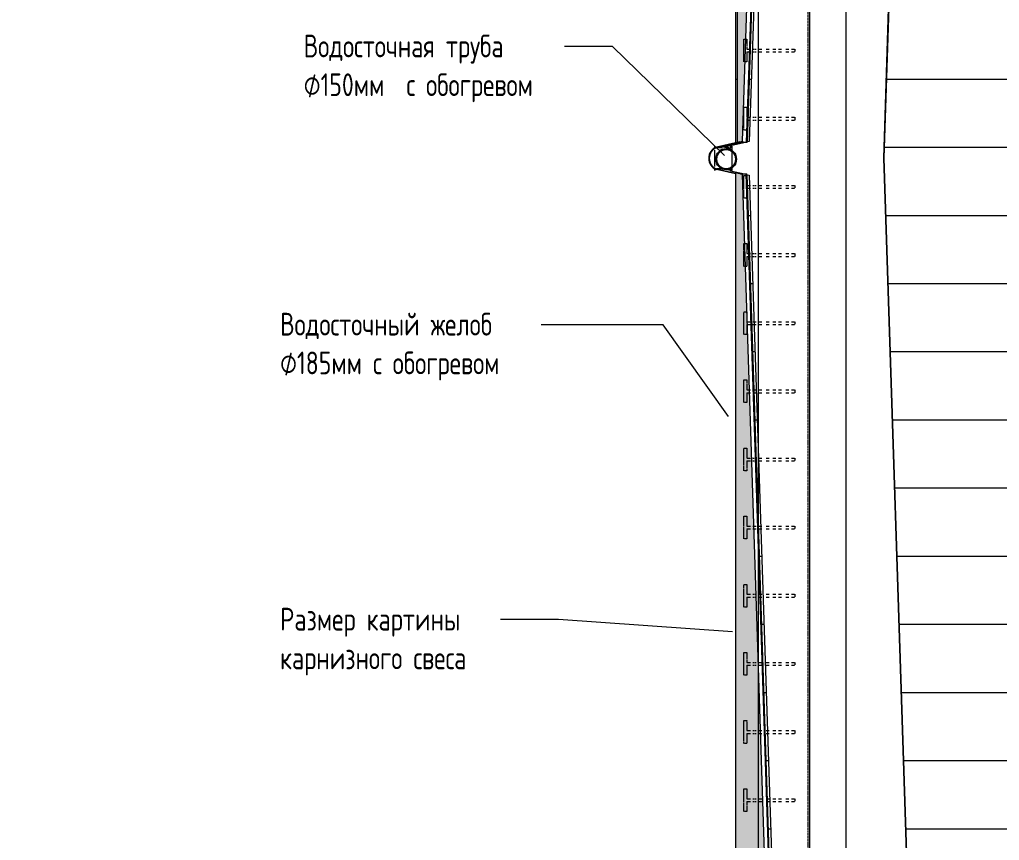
# Model space of a CAD drawing. Header units: millimetres. Extents: x -10178924 to 11692288, y -947381 to 58396.
# Drawn here: x 11105 to 19732, y -540103 to -532876 of the extents above; entities that cross this region are included whole.
import ezdxf

# ---------------------------------------------------------------- set-up
doc = ezdxf.new("R2010")
doc.units = ezdxf.units.MM
for name, pattern in [('ADSK_Линия сетки', [25, 20, -2.5, 0, -2.5]), ('ADSK_Скрыто', [6, 3, -3]), ('ADSK_Штриховая_ш3 п1_5', [4.5, 3, -1.5])]:
    doc.linetypes.add(name, pattern=pattern)
for name, color, linetype, lineweight in [('Аннотация', 7, 'Continuous', 18), ('Антураж', 7, 'Continuous', 18), ('Крыша', 7, 'Continuous', 9), ('Крыша штриховка', 7, 'Continuous', 9), ('Обобщенные модели', 7, 'Continuous', 18), ('Оси', 253, 'Continuous', 9), ('Узлы', 7, 'Continuous', 18)]:
    doc.layers.add(name, color=color, linetype=linetype, lineweight=lineweight)
doc.layers.add('Линии', color=7, linetype='Continuous', lineweight=9, true_color=0x00a600)
doc.styles.add('GOST Common_3', font='GOST_Common.ttf', dxfattribs={"width": 0.8, "height": 350})

# ---------------------------------------------------------------- blocks, each defined once
blk = doc.blocks.new('Водосток - Тип 1 _карниз больше 490мм_-5200806-План кровли АР')
at = {"layer": 'Обобщенные модели'}
for p, q in [((18.8, 485), (34.1, 485)), ((53.3, 485), (125, 485)), ((125, 485), (196.3, 485)), ((215.6, 485), (231.2, 485)), ((125, 335), (18.8, 335)), ((231.2, 335), (125, 335))]:
    blk.add_line(p, q, dxfattribs=at)
for points, knots in [([(30.5, 478.2), (30.2, 479), (28.8, 481.5), (25.1, 484.3), (21.1, 485), (18.8, 485)], [-0.1433533, -0.1433533, -0.1433533, -0.1433533, -0.1176471, -0.0588235, 0, 0, 0, 0]), ([(231.2, 485), (228.9, 485), (224.9, 484.3), (221.1, 481.4), (219.7, 478.8), (219.3, 477.8)], [-1, -1, -1, -1, -0.9411765, -0.8823529, -0.8529412, -0.8529412, -0.8529412, -0.8529412]), ([(18.8, 335), (21.1, 335), (25.1, 335.7), (28.9, 338.6), (30.8, 342.1), (31.6, 344.9), (32, 347.4), (32.1, 349.4), (32.2, 351.5), (32.2, 353.8), (32.1, 356.2), (31.9, 358.7), (31.6, 361.4), (31.3, 364.1), (31, 367), (30.6, 369.9), (30.2, 372.9), (29.8, 376), (29.4, 379.2), (29, 382.4), (28.7, 385.7), (28.3, 390.2), (28, 394.2), (27.8, 397.2), (27.8, 397.8)], [-1, -1, -1, -1, -0.9411765, -0.8823529, -0.8529412, -0.8235294, -0.8088235, -0.7941176, -0.7794118, -0.7647059, -0.75, -0.7352941, -0.7205882, -0.7058824, -0.6911765, -0.6764706, -0.6617647, -0.6470588, -0.6323529, -0.6176471, -0.6029412, -0.5882353, -0.5588235, -0.5510717, -0.5510717, -0.5510717, -0.5510717]), ([(222.2, 396.4), (222.1, 396.2), (222, 393.8), (221.7, 390.2), (221.3, 385.7), (221, 382.4), (220.6, 379.2), (220.2, 376), (219.8, 372.9), (219.4, 369.9), (219, 366.9), (218.7, 364.1), (218.4, 361.4), (218.1, 358.7), (217.9, 356.2), (217.8, 353.8), (217.8, 351.5), (217.9, 349.4), (218, 347.3), (218.4, 344.9), (219.2, 342.1), (221.1, 338.5), (224.9, 335.7), (228.9, 335), (231.2, 335)], [-0.4431275, -0.4431275, -0.4431275, -0.4431275, -0.4411765, -0.4117647, -0.3970588, -0.3823529, -0.3676471, -0.3529412, -0.3382353, -0.3235294, -0.3088235, -0.2941176, -0.2794118, -0.2647059, -0.25, -0.2352941, -0.2205882, -0.2058824, -0.1911765, -0.1764706, -0.1470588, -0.1176471, -0.0588235, 0, 0, 0, 0])]:
    blk.add_open_spline(points, degree=3, knots=knots, dxfattribs=at)
blk = doc.blocks.new('Водосток 2 - Водосток 2-5195513-План кровли АР')
at = {"layer": 'Антураж'}
for p, q in [((17705.1, 36737.3), (17503.6, 30565.5)), ((17709.7, 36737.2), (17508.3, 30565.3)), ((17711.5, 36737.2), (17510.2, 30568.8)), ((17731.3, 36738.9), (17530, 30573.4)), ((18713.2, 30427.2), (18919.3, 36738.9)), ((18921, 36738.9), (18715, 30427.2)), ((17447.6, 30571.2), (17240.2, 30523.8)), ((17241.4, 30518.9), (17447.4, 30566.1)), ((17495.6, 30565.5), (17363.8, 30535.3)), ((17447.4, 30565.7), (17447.7, 30572.7)), ((17463.3, 30565.1), (17447.4, 30565.7)), ((17463.7, 30577), (17463.3, 30565.1)), ((17468.6, 30565.1), (17463.3, 30565.1)), ((17469.1, 30578.5), (17468.6, 30565.1)), ((17503.6, 30565.5), (17468.7, 30565.5)), ((17508.3, 30565.3), (17503.6, 30565.5)), ((17530, 30573.4), (17503.7, 30567.3)), ((17293.3, 30518.9), (17241.4, 30518.9)), ((17363.8, 30534.8), (17303.4, 30521)), ((17363.8, 30535.3), (17363.8, 30519.6)), ((19076.9, 19287.6), (18713.2, 30427.2)), ((18715, 30427.2), (18713.2, 30427.2)), ((18715, 30427.2), (19078.6, 19287.6)), ((17410, 30289.9), (17240.2, 30328.8)), ((17293.3, 30333.6), (17241.4, 30333.6)), ((17241.4, 30333.6), (17410, 30295.1)), ((17363.8, 30317.8), (17303.4, 30331.6)), ((17363.8, 30333.3), (17363.8, 30317.2)), ((17363.8, 30317.2), (17487.3, 30289)), ((17452.1, 30289), (17463.3, 30289.4)), ((17463.3, 30289.4), (17468.6, 30289.4)), ((17463.4, 30286.3), (17463.3, 30289.4)), ((17468.8, 30285.1), (17468.6, 30289.4)), ((17468.7, 30289), (17503.6, 30289)), ((17503.6, 30289), (17508.3, 30289.2)), ((17810.8, 20878.3), (17503.6, 30289)), ((17503.7, 30285.2), (17530.1, 30279.2)), ((17815.7, 20870.6), (17508.3, 30289.2)), ((17817.6, 20867.7), (17510.2, 30283.7)), ((17530.1, 30279.2), (17838.4, 20835.2))]:
    blk.add_line(p, q, dxfattribs=at)
for major_axis, start_param, end_param in [((0, 102), 0.297441, 2.844152), ((0, 97), 0.299649, 2.841944)]:
    blk.add_ellipse((17268.2, 30426.3), major_axis=major_axis, ratio=0.934826, start_param=start_param, end_param=end_param, dxfattribs=at)
blk = doc.blocks.new('Кровля')
at = {"layer": 'Крыша штриховка'}
h = blk.add_hatch(dxfattribs=at)
h.set_pattern_fill('FP_1', color=256, style=0, pattern_type=2)
h.set_pattern_definition([(0, (2436.5, 0), (0, 600), [])])
h.paths.add_polyline_path([(18889.8, 17891.6), (24262.4, 17891.6), (24262.4, 43658.8), (18875.8, 43658.8), (18716, 43019.6), (18920.8, 36732), (18715, 30427), (19078.6, 19287.6), (19076.9, 19287.6), (18542.4, 19369.3), (18312.9, 19750.5), (18865.6, 18555), (18858.8, 18563.1), (18418.2, 19252.3), (18856.2, 17988.6)])
h.paths.add_polyline_path([(17838.4, 20835.2), (17530, 30279.2), (17510.2, 30283.7), (17817.6, 20867.7), (17832.5, 20844.4)])
h.paths.add_polyline_path([(19932.2, 25612.9), (19932.2, 27412.9), (23652.2, 27412.9), (23652.2, 25612.9), (20711.6, 25612.9)])
h.paths.add_polyline_path([(22615.6, 29072), (22573.6, 29072), (22573.6, 30222), (23723.6, 30222), (23723.6, 29072), (22649.6, 29072)])
h.paths.add_polyline_path([(17410, 30562.6), (17447.6, 30571.9), (17447.4, 30572.7), (17424.2, 30567), (17424.2, 42908.7), (17410, 42912), (17410, 30566.4)])
h.paths.add_polyline_path([(17510.2, 30568.8), (17530, 30573.4), (17731.3, 36738.9), (17530.1, 42901.2), (17513.1, 42905.1), (17714.4, 36737.9), (17711.5, 36737.2), (17510.3, 30573.4)])
h.paths.add_polyline_path([(22418.6, 34832.9), (19932.2, 34832.9), (19932.2, 36632.9), (23652.2, 36632.9), (23652.2, 34832.9), (22649.6, 34832.9)])
h.paths.add_polyline_path([(21528.7, 38222), (20432.6, 38222), (20432.6, 39372), (21582.6, 39372), (21582.6, 38222)])
h.paths.add_polyline_path([(17525.9, 40595), (17450.3, 42902.8), (17439.6, 42905.2), (17511.2, 40989)])
h.paths.add_polyline_path([(17410, 43184.7), (17447.1, 43193.2), (17410, 43193.2), (17410, 43189.1)])
h.paths.add_polyline_path([(17510.8, 43191), (17528.8, 43195.1), (17644.9, 43658.8), (17618.3, 43658.8), (17625.6, 43656.2), (17627.3, 43656.2), (17511.4, 43193.2)])
h.paths.add_polyline_path([(17571.3, 43657.3), (17571.3, 43657.5), (17570.3, 43657.5)])
at = {"layer": 'Узлы', "true_color": 0xffffff}
h = blk.add_hatch(color=7, dxfattribs=at)
h.paths.add_polyline_path([(11105, 20675.2), (16761.6, 20871), (16776.8, 20941.3), (11105, 20941.3), (11105, 20704.7)])
h.paths.add_polyline_path([(17780.2, 20745.2), (17468.8, 30285.1), (17410, 30298.5), (17410, 20941.3), (17050, 20941.3), (17085.6, 20843.6), (17774.9, 20745.9)])
h.paths.add_polyline_path([(17424.2, 30566.4), (17469.1, 30578.5), (17669.9, 36738.9), (17439.4, 42910.9), (17424.2, 42925.5), (17424.2, 30567)])
h.paths.add_polyline_path([(17448.4, 43193.2), (17453.4, 43193.2), (17570, 43658.8), (17410, 43658.8), (17410, 43193.2), (17447.5, 43193.2)])
at = {"layer": 'Аннотация', "lineweight": 9}
for p, q in [((15905.4, 31410.9), (15904, 31410.9)), ((16325.4, 31410.9), (15905.4, 31410.9)), ((17310.6, 30451.2), (16325.4, 31410.9)), ((15710.9, 28961.6), (15696.2, 28961.6)), ((16771, 28961.6), (15710.9, 28961.6)), ((17345.6, 28154), (16771, 28961.6)), ((15591.4, 26364.4), (15339, 26364.4)), ((15849, 26364.4), (15591.4, 26364.4)), ((17383.1, 26257.2), (15849, 26364.4))]:
    blk.add_line(p, q, dxfattribs=at)
at = {"layer": 'Крыша'}
blk.add_line((17410, 42912), (17410, 30562.6), dxfattribs=at)
at = {"layer": 'Линии', "color": 5, "true_color": 0x0000ff}
blk.add_line((18060, 43658.8), (18060, 20291.3), dxfattribs=at)
at = {"layer": 'Линии', "color": 7, "linetype": 'ADSK_Штриховая_ш3 п1_5'}
for p, q in [((17612.4, 20782.5), (17612.4, 43422.9)), ((18382.4, 17884.5), (18382.4, 42692.9))]:
    blk.add_line(p, q, dxfattribs=at)
at = {"layer": 'Линии', "color": 7}
for p, q in [((17424.2, 42926), (17424.2, 30566.4)), ((17469.1, 30578.5), (17670.1, 36735.2)), ((17424.2, 30566.4), (17469.1, 30578.5)), ((17468.8, 30285.1), (17410, 30298.5)), ((17410, 30298.5), (17410, 20941.3)), ((17780.2, 20745.2), (17468.8, 30285.1))]:
    blk.add_line(p, q, dxfattribs=at)
at = {"layer": 'Линии', "color": 7, "linetype": 'ADSK_Скрыто'}
for p, q in [((17482.4, 31275.2), (17482.4, 31475.2)), ((17482.4, 31475.2), (17507.4, 31475.2)), ((17507.4, 31475.2), (17507.4, 31387.7)), ((17507.4, 31387.7), (17542.4, 31387.7)), ((17507.4, 31362.7), (17507.4, 31275.2)), ((17507.4, 31362.7), (17542.4, 31362.7)), ((17562.4, 31387.7), (17592.4, 31387.7)), ((17562.4, 31362.7), (17592.4, 31362.7)), ((17612.4, 31387.7), (17642.4, 31387.7)), ((17612.4, 31362.7), (17642.4, 31362.7)), ((17677.4, 31387.7), (17707.4, 31387.7)), ((17677.4, 31362.7), (17707.4, 31362.7)), ((17737.4, 31387.7), (17767.4, 31387.7)), ((17737.4, 31362.7), (17767.4, 31362.7)), ((17787.4, 31387.7), (17817.4, 31387.7)), ((17787.4, 31362.7), (17817.4, 31362.7)), ((17852.4, 31387.7), (17882.4, 31387.7)), ((17852.4, 31362.7), (17882.4, 31362.7)), ((17902.4, 31387.7), (17932.4, 31387.7)), ((17902.4, 31362.7), (17932.4, 31362.7)), ((17932.4, 31387.7), (17932.4, 31362.7)), ((17507.4, 31275.2), (17482.4, 31275.2)), ((17482.4, 30675.2), (17482.4, 30875.2)), ((17482.4, 30875.2), (17507.4, 30875.2)), ((17507.4, 30875.2), (17507.4, 30787.7)), ((17507.4, 30787.7), (17542.4, 30787.7)), ((17507.4, 30762.7), (17507.4, 30675.2)), ((17507.4, 30762.7), (17542.4, 30762.7)), ((17562.4, 30787.7), (17592.4, 30787.7)), ((17562.4, 30762.7), (17592.4, 30762.7)), ((17612.4, 30787.7), (17642.4, 30787.7)), ((17612.4, 30762.7), (17642.4, 30762.7)), ((17677.4, 30787.7), (17707.4, 30787.7)), ((17677.4, 30762.7), (17707.4, 30762.7)), ((17737.4, 30787.7), (17767.4, 30787.7)), ((17737.4, 30762.7), (17767.4, 30762.7)), ((17787.4, 30787.7), (17817.4, 30787.7)), ((17787.4, 30762.7), (17817.4, 30762.7)), ((17852.4, 30787.7), (17882.4, 30787.7)), ((17852.4, 30762.7), (17882.4, 30762.7)), ((17902.4, 30787.7), (17932.4, 30787.7)), ((17902.4, 30762.7), (17932.4, 30762.7)), ((17932.4, 30787.7), (17932.4, 30762.7)), ((17507.4, 30675.2), (17482.4, 30675.2)), ((17482.4, 30075.2), (17482.4, 30275.2)), ((17482.4, 30275.2), (17507.4, 30275.2)), ((17507.4, 30275.2), (17507.4, 30187.7)), ((17507.4, 30187.7), (17542.4, 30187.7)), ((17507.4, 30162.7), (17507.4, 30075.2)), ((17507.4, 30162.7), (17542.4, 30162.7)), ((17562.4, 30187.7), (17592.4, 30187.7)), ((17562.4, 30162.7), (17592.4, 30162.7)), ((17612.4, 30187.7), (17642.4, 30187.7)), ((17612.4, 30162.7), (17642.4, 30162.7)), ((17677.4, 30187.7), (17707.4, 30187.7)), ((17677.4, 30162.7), (17707.4, 30162.7)), ((17737.4, 30187.7), (17767.4, 30187.7)), ((17737.4, 30162.7), (17767.4, 30162.7)), ((17787.4, 30187.7), (17817.4, 30187.7)), ((17787.4, 30162.7), (17817.4, 30162.7)), ((17852.4, 30187.7), (17882.4, 30187.7)), ((17852.4, 30162.7), (17882.4, 30162.7)), ((17902.4, 30187.7), (17932.4, 30187.7)), ((17902.4, 30162.7), (17932.4, 30162.7)), ((17932.4, 30187.7), (17932.4, 30162.7)), ((17507.4, 30075.2), (17482.4, 30075.2)), ((17482.4, 29475.2), (17482.4, 29675.2)), ((17482.4, 29675.2), (17507.4, 29675.2)), ((17507.4, 29675.2), (17507.4, 29587.7)), ((17507.4, 29587.7), (17542.4, 29587.7)), ((17507.4, 29562.7), (17507.4, 29475.2)), ((17507.4, 29562.7), (17542.4, 29562.7)), ((17562.4, 29587.7), (17592.4, 29587.7)), ((17562.4, 29562.7), (17592.4, 29562.7)), ((17612.4, 29587.7), (17642.4, 29587.7)), ((17612.4, 29562.7), (17642.4, 29562.7)), ((17677.4, 29587.7), (17707.4, 29587.7)), ((17677.4, 29562.7), (17707.4, 29562.7)), ((17737.4, 29587.7), (17767.4, 29587.7)), ((17737.4, 29562.7), (17767.4, 29562.7)), ((17787.4, 29587.7), (17817.4, 29587.7)), ((17787.4, 29562.7), (17817.4, 29562.7)), ((17852.4, 29587.7), (17882.4, 29587.7)), ((17852.4, 29562.7), (17882.4, 29562.7)), ((17902.4, 29587.7), (17932.4, 29587.7)), ((17902.4, 29562.7), (17932.4, 29562.7)), ((17932.4, 29587.7), (17932.4, 29562.7)), ((17507.4, 29475.2), (17482.4, 29475.2)), ((17482.4, 28875.2), (17482.4, 29075.2)), ((17482.4, 29075.2), (17507.4, 29075.2)), ((17507.4, 29075.2), (17507.4, 28987.7)), ((17507.4, 28987.7), (17542.4, 28987.7)), ((17562.4, 28987.7), (17592.4, 28987.7)), ((17612.4, 28987.7), (17642.4, 28987.7)), ((17677.4, 28987.7), (17707.4, 28987.7)), ((17737.4, 28987.7), (17767.4, 28987.7)), ((17787.4, 28987.7), (17817.4, 28987.7)), ((17852.4, 28987.7), (17882.4, 28987.7)), ((17902.4, 28987.7), (17932.4, 28987.7)), ((17932.4, 28987.7), (17932.4, 28962.7)), ((17507.4, 28962.7), (17507.4, 28875.2)), ((17507.4, 28962.7), (17542.4, 28962.7)), ((17562.4, 28962.7), (17592.4, 28962.7)), ((17612.4, 28962.7), (17642.4, 28962.7)), ((17677.4, 28962.7), (17707.4, 28962.7)), ((17737.4, 28962.7), (17767.4, 28962.7)), ((17787.4, 28962.7), (17817.4, 28962.7)), ((17852.4, 28962.7), (17882.4, 28962.7)), ((17902.4, 28962.7), (17932.4, 28962.7)), ((17507.4, 28875.2), (17482.4, 28875.2)), ((17482.4, 28275.2), (17482.4, 28475.2)), ((17482.4, 28475.2), (17507.4, 28475.2)), ((17507.4, 28475.2), (17507.4, 28387.7)), ((17507.4, 28387.7), (17542.4, 28387.7)), ((17562.4, 28387.7), (17592.4, 28387.7)), ((17612.4, 28387.7), (17642.4, 28387.7)), ((17677.4, 28387.7), (17707.4, 28387.7)), ((17737.4, 28387.7), (17767.4, 28387.7)), ((17787.4, 28387.7), (17817.4, 28387.7)), ((17852.4, 28387.7), (17882.4, 28387.7)), ((17902.4, 28387.7), (17932.4, 28387.7)), ((17932.4, 28387.7), (17932.4, 28362.7)), ((17507.4, 28362.7), (17507.4, 28275.2)), ((17507.4, 28362.7), (17542.4, 28362.7)), ((17562.4, 28362.7), (17592.4, 28362.7)), ((17612.4, 28362.7), (17642.4, 28362.7)), ((17677.4, 28362.7), (17707.4, 28362.7)), ((17737.4, 28362.7), (17767.4, 28362.7)), ((17787.4, 28362.7), (17817.4, 28362.7)), ((17852.4, 28362.7), (17882.4, 28362.7)), ((17902.4, 28362.7), (17932.4, 28362.7)), ((17507.4, 28275.2), (17482.4, 28275.2)), ((17482.4, 27675.2), (17482.4, 27875.2)), ((17482.4, 27875.2), (17507.4, 27875.2)), ((17507.4, 27875.2), (17507.4, 27787.7)), ((17507.4, 27787.7), (17542.4, 27787.7)), ((17562.4, 27787.7), (17592.4, 27787.7)), ((17612.4, 27787.7), (17642.4, 27787.7)), ((17677.4, 27787.7), (17707.4, 27787.7)), ((17737.4, 27787.7), (17767.4, 27787.7)), ((17787.4, 27787.7), (17817.4, 27787.7)), ((17852.4, 27787.7), (17882.4, 27787.7)), ((17902.4, 27787.7), (17932.4, 27787.7)), ((17932.4, 27787.7), (17932.4, 27762.7)), ((17507.4, 27762.7), (17507.4, 27675.2)), ((17507.4, 27762.7), (17542.4, 27762.7)), ((17562.4, 27762.7), (17592.4, 27762.7)), ((17612.4, 27762.7), (17642.4, 27762.7)), ((17677.4, 27762.7), (17707.4, 27762.7)), ((17737.4, 27762.7), (17767.4, 27762.7)), ((17787.4, 27762.7), (17817.4, 27762.7)), ((17852.4, 27762.7), (17882.4, 27762.7)), ((17902.4, 27762.7), (17932.4, 27762.7)), ((17507.4, 27675.2), (17482.4, 27675.2)), ((17482.4, 27075.2), (17482.4, 27275.2)), ((17482.4, 27275.2), (17507.4, 27275.2)), ((17507.4, 27275.2), (17507.4, 27187.7)), ((17507.4, 27187.7), (17542.4, 27187.7)), ((17562.4, 27187.7), (17592.4, 27187.7)), ((17612.4, 27187.7), (17642.4, 27187.7)), ((17677.4, 27187.7), (17707.4, 27187.7)), ((17737.4, 27187.7), (17767.4, 27187.7)), ((17787.4, 27187.7), (17817.4, 27187.7)), ((17852.4, 27187.7), (17882.4, 27187.7)), ((17902.4, 27187.7), (17932.4, 27187.7)), ((17932.4, 27187.7), (17932.4, 27162.7)), ((17507.4, 27162.7), (17507.4, 27075.2)), ((17507.4, 27162.7), (17542.4, 27162.7)), ((17562.4, 27162.7), (17592.4, 27162.7)), ((17612.4, 27162.7), (17642.4, 27162.7)), ((17677.4, 27162.7), (17707.4, 27162.7)), ((17737.4, 27162.7), (17767.4, 27162.7)), ((17787.4, 27162.7), (17817.4, 27162.7)), ((17852.4, 27162.7), (17882.4, 27162.7)), ((17902.4, 27162.7), (17932.4, 27162.7)), ((17507.4, 27075.2), (17482.4, 27075.2)), ((17482.4, 26475.2), (17482.4, 26675.2)), ((17482.4, 26675.2), (17507.4, 26675.2)), ((17507.4, 26675.2), (17507.4, 26587.7)), ((17507.4, 26587.7), (17542.4, 26587.7)), ((17562.4, 26587.7), (17592.4, 26587.7)), ((17612.4, 26587.7), (17642.4, 26587.7)), ((17677.4, 26587.7), (17707.4, 26587.7)), ((17737.4, 26587.7), (17767.4, 26587.7)), ((17787.4, 26587.7), (17817.4, 26587.7)), ((17852.4, 26587.7), (17882.4, 26587.7)), ((17902.4, 26587.7), (17932.4, 26587.7)), ((17932.4, 26587.7), (17932.4, 26562.7)), ((17507.4, 26562.7), (17507.4, 26475.2)), ((17507.4, 26562.7), (17542.4, 26562.7)), ((17562.4, 26562.7), (17592.4, 26562.7)), ((17612.4, 26562.7), (17642.4, 26562.7)), ((17677.4, 26562.7), (17707.4, 26562.7)), ((17737.4, 26562.7), (17767.4, 26562.7)), ((17787.4, 26562.7), (17817.4, 26562.7)), ((17852.4, 26562.7), (17882.4, 26562.7)), ((17902.4, 26562.7), (17932.4, 26562.7)), ((17507.4, 26475.2), (17482.4, 26475.2)), ((17482.4, 25875.2), (17482.4, 26075.2)), ((17482.4, 26075.2), (17507.4, 26075.2)), ((17507.4, 26075.2), (17507.4, 25987.7)), ((17507.4, 25987.7), (17542.4, 25987.7)), ((17562.4, 25987.7), (17592.4, 25987.7)), ((17612.4, 25987.7), (17642.4, 25987.7)), ((17677.4, 25987.7), (17707.4, 25987.7)), ((17737.4, 25987.7), (17767.4, 25987.7)), ((17787.4, 25987.7), (17817.4, 25987.7)), ((17852.4, 25987.7), (17882.4, 25987.7)), ((17902.4, 25987.7), (17932.4, 25987.7)), ((17932.4, 25987.7), (17932.4, 25962.7)), ((17507.4, 25962.7), (17507.4, 25875.2)), ((17507.4, 25962.7), (17542.4, 25962.7)), ((17562.4, 25962.7), (17592.4, 25962.7)), ((17612.4, 25962.7), (17642.4, 25962.7)), ((17677.4, 25962.7), (17707.4, 25962.7)), ((17737.4, 25962.7), (17767.4, 25962.7)), ((17787.4, 25962.7), (17817.4, 25962.7)), ((17852.4, 25962.7), (17882.4, 25962.7)), ((17902.4, 25962.7), (17932.4, 25962.7)), ((17507.4, 25875.2), (17482.4, 25875.2)), ((17482.4, 25275.2), (17482.4, 25475.2)), ((17482.4, 25475.2), (17507.4, 25475.2)), ((17507.4, 25475.2), (17507.4, 25387.7)), ((17507.4, 25387.7), (17542.4, 25387.7)), ((17562.4, 25387.7), (17592.4, 25387.7)), ((17612.4, 25387.7), (17642.4, 25387.7)), ((17677.4, 25387.7), (17707.4, 25387.7)), ((17737.4, 25387.7), (17767.4, 25387.7)), ((17787.4, 25387.7), (17817.4, 25387.7)), ((17852.4, 25387.7), (17882.4, 25387.7)), ((17902.4, 25387.7), (17932.4, 25387.7)), ((17932.4, 25387.7), (17932.4, 25362.7)), ((17507.4, 25362.7), (17507.4, 25275.2)), ((17507.4, 25362.7), (17542.4, 25362.7)), ((17562.4, 25362.7), (17592.4, 25362.7)), ((17612.4, 25362.7), (17642.4, 25362.7)), ((17677.4, 25362.7), (17707.4, 25362.7)), ((17737.4, 25362.7), (17767.4, 25362.7)), ((17787.4, 25362.7), (17817.4, 25362.7)), ((17852.4, 25362.7), (17882.4, 25362.7)), ((17902.4, 25362.7), (17932.4, 25362.7)), ((17507.4, 25275.2), (17482.4, 25275.2)), ((17482.4, 24675.2), (17482.4, 24875.2)), ((17482.4, 24875.2), (17507.4, 24875.2)), ((17507.4, 24875.2), (17507.4, 24787.7)), ((17507.4, 24787.7), (17542.4, 24787.7)), ((17507.4, 24762.7), (17507.4, 24675.2)), ((17507.4, 24762.7), (17542.4, 24762.7)), ((17562.4, 24787.7), (17592.4, 24787.7)), ((17562.4, 24762.7), (17592.4, 24762.7)), ((17612.4, 24787.7), (17642.4, 24787.7)), ((17612.4, 24762.7), (17642.4, 24762.7)), ((17677.4, 24787.7), (17707.4, 24787.7)), ((17677.4, 24762.7), (17707.4, 24762.7)), ((17737.4, 24787.7), (17767.4, 24787.7)), ((17737.4, 24762.7), (17767.4, 24762.7)), ((17787.4, 24787.7), (17817.4, 24787.7)), ((17787.4, 24762.7), (17817.4, 24762.7)), ((17852.4, 24787.7), (17882.4, 24787.7)), ((17852.4, 24762.7), (17882.4, 24762.7)), ((17902.4, 24787.7), (17932.4, 24787.7)), ((17902.4, 24762.7), (17932.4, 24762.7)), ((17932.4, 24787.7), (17932.4, 24762.7)), ((17507.4, 24675.2), (17482.4, 24675.2))]:
    blk.add_line(p, q, dxfattribs=at)
at = {"layer": 'Линии', "color": 7, "lineweight": 30}
blk.add_circle((17326.4, 30418.8), 88, dxfattribs=at)
at = {"layer": 'Оси', "linetype": 'ADSK_Линия сетки'}
blk.add_line((18049.6, -5630.6), (18049.6, 44223), dxfattribs=at)
at = {"layer": 'Антураж'}
blk.add_blockref('Водосток 2 - Водосток 2-5195513-План кровли АР', (0, 0), dxfattribs=at)
at = {"layer": 'Обобщенные модели', "rotation": 89.99999999999991}
blk.add_blockref('Водосток - Тип 1 _карниз больше 490мм_-5200806-План кровли АР', (17712.4, 30301.5), dxfattribs=at)
at = {"layer": 'Аннотация', "lineweight": 9, "char_height": 200, "attachment_point": 1, "line_spacing_factor": 1.022766, "style": 'GOST Common_3'}
for s, insert, width in [('\\pxt1.8,3.6,5.4,7.2,9,10.8,12.6,14.4,16.2,18,19.8,21.6,23.4,25.2,27,28.8,30.6,32.4,34.2,36,37.8,39.6,41.4,43.2,45,46.8,48.6,50.4,52.2,54,55.8,57.6;{Водосточная труба ⌀150мм  с обогревом}', (13606.1, 31515), 2297.7), ('\\pxt1.8,3.6,5.4,7.2,9,10.8,12.6,14.4,16.2,18,19.8,21.6,23.4,25.2,27,28.8,30.6,32.4,34.2,36,37.8,39.6,41.4,43.2,45,46.8,48.6,50.4,52.2,54,55.8,57.6;{Водосточный желоб ⌀185мм с обогревом}', (13398.3, 29065.7), 2315.7), ('\\pxt1.8,3.6,5.4,7.2,9,10.8,12.6,14.4,16.2,18,19.8,21.6,23.4,25.2,27,28.8,30.6,32.4,34.2,36,37.8,39.6,41.4,43.2,45,46.8,48.6,50.4,52.2,54,55.8,57.6;{Размер картины карнизного свеса}', (13398.3, 26468.5), 2190.6)]:
    blk.add_mtext(s, dxfattribs=dict(at, insert=insert, width=width))

msp = doc.modelspace()

# ---------------------------------------------------------------- block references
msp.add_blockref('Кровля', (0, -564523.7))

doc.saveas('drawing.dxf')
